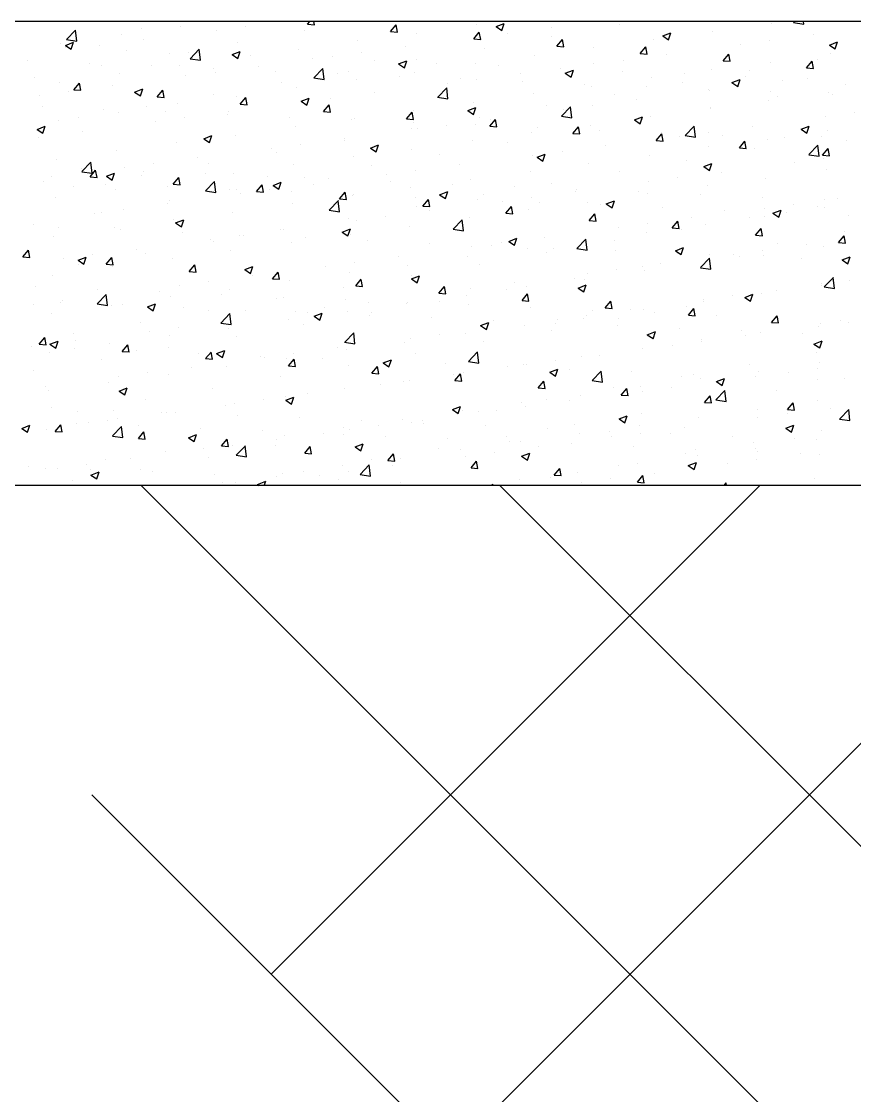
# Model space of a CAD drawing. Header units: millimetres. Extents: x 331487 to 517269, y 198509 to 399936.
# Drawn here: x 394263 to 394982, y 399010 to 399936 of the extents above; entities that cross this region are included whole.
import ezdxf

# ---------------------------------------------------------------- set-up
doc = ezdxf.new("R2010")
doc.units = ezdxf.units.MM
doc.header["$MEASUREMENT"] = 0
doc.linetypes.add('DASHED', pattern=[0.75, 0.5, -0.25])
doc.layers.add('9th_Sunk', color=251, linetype='DASHED', lineweight=5)
doc.layers.add('COLUMN', color=6, linetype='Continuous')

msp = doc.modelspace()

# ---------------------------------------------------------------- linework, layer by layer
at = {"layer": '9th_Sunk', "linetype": 'Continuous'}
for p, q in [((394014.87, 398341.59), (395209.76, 399536.48)), ((396335.06, 397568.19), (394366.77, 399536.48)), ((394478.91, 399114.98), (394900.4, 399536.48)), ((395871.02, 398341.59), (394676.13, 399536.48)), ((396799.1, 396794.79), (394324.23, 399269.66))]:
    msp.add_line(p, q, dxfattribs=at)
at = {"layer": 'COLUMN'}
for p, q in [((420345.71, 399936.48), (392220.13, 399936.48)), ((420350.13, 399536.48), (392620.13, 399536.48))]:
    msp.add_line(p, q, dxfattribs=at)
at = {"layer": 'COLUMN', "color": 2, "linetype": 'Continuous'}
for p, q in [((394367.08, 399930.42), (394367.08, 399930.42)), ((394400.84, 399932), (394400.84, 399932)), ((394456.69, 399932.34), (394456.69, 399932.34)), ((394510.08, 399934.04), (394512.12, 399936.48)), ((394510.08, 399934.04), (394516.06, 399933.52)), ((394516.06, 399933.51), (394515.51, 399936.48)), ((394581.81, 399927.77), (394586.63, 399933.51)), ((394587.78, 399927.24), (394586.63, 399933.51)), ((394655.87, 399933.55), (394655.87, 399933.55)), ((394672.78, 399932.14), (394679.79, 399934.82)), ((394672.79, 399932.14), (394677.76, 399928.78)), ((394677.76, 399928.78), (394679.78, 399934.82)), ((394720.38, 399931.08), (394720.38, 399931.08)), ((394779.14, 399933.53), (394779.14, 399933.53)), ((394910.3, 399934.64), (394910.3, 399934.64)), ((394929.33, 399935.56), (394938.22, 399934.18)), ((394929.36, 399935.59), (394930.21, 399936.48)), ((394938.22, 399934.18), (394937.95, 399936.48)), ((394302.24, 399920.91), (394311.13, 399919.53)), ((394302.27, 399920.94), (394310.06, 399929.06)), ((394311.13, 399919.53), (394310.03, 399929.03)), ((394349.5, 399924.95), (394349.5, 399924.95)), ((394368.5, 399920.73), (394368.5, 399920.73)), ((394431.66, 399929.05), (394431.66, 399929.05)), ((394507.68, 399928.49), (394507.68, 399928.49)), ((394581.81, 399927.77), (394587.78, 399927.24)), ((394603.93, 399926.05), (394603.93, 399926.05)), ((394653.53, 399921.49), (394658.35, 399927.24)), ((394653.53, 399921.49), (394659.51, 399920.97)), ((394657.48, 399922.8), (394657.48, 399922.8)), ((394659.51, 399920.96), (394658.35, 399927.23)), ((394682.51, 399926.09), (394682.51, 399926.09)), ((394720.82, 399923.52), (394720.82, 399923.52)), ((394725.26, 399915.22), (394730.08, 399920.96)), ((394731.23, 399914.69), (394730.08, 399920.96)), ((394808.44, 399921.2), (394808.44, 399921.2)), ((394816.5, 399924.13), (394823.5, 399926.82)), ((394816.5, 399924.13), (394821.47, 399920.77)), ((394821.47, 399920.77), (394823.5, 399926.81)), ((394859.79, 399928.24), (394859.79, 399928.24)), ((394946.2, 399924.83), (394946.2, 399924.83)), ((394297.56, 399917.46), (394297.56, 399917.46)), ((394301.11, 399913.94), (394301.11, 399913.94)), ((394301.34, 399915.9), (394308.34, 399918.59)), ((394301.34, 399915.9), (394306.31, 399912.55)), ((394305.6, 399912.45), (394305.6, 399912.45)), ((394306.31, 399912.54), (394308.34, 399918.59)), ((394308.76, 399920.41), (394308.76, 399920.41)), ((394330.63, 399915.75), (394330.63, 399915.75)), ((394354.49, 399911.69), (394354.49, 399911.69)), ((394408.99, 399904.39), (394416.78, 399912.5)), ((394417.86, 399902.98), (394416.75, 399912.47)), ((394449.36, 399918.48), (394449.36, 399918.48)), ((394502.07, 399912.61), (394502.07, 399912.61)), ((394553.42, 399919.65), (394553.42, 399919.65)), ((394594.32, 399914.48), (394594.32, 399914.48)), ((394662.5, 399913.51), (394662.5, 399913.51)), ((394725.26, 399915.22), (394731.24, 399914.69)), ((394756.51, 399913.7), (394756.51, 399913.7)), ((394796.99, 399908.94), (394801.81, 399914.69)), ((394802.96, 399908.41), (394801.8, 399914.68)), ((394883.29, 399916.55), (394883.29, 399916.55)), ((394908.33, 399919.85), (394908.33, 399919.85)), ((394960.21, 399916.12), (394967.21, 399918.81)), ((394960.21, 399916.12), (394965.19, 399912.76)), ((394965.18, 399912.76), (394967.21, 399918.81)), ((394268.81, 399902.77), (394268.81, 399902.77)), ((394391.04, 399908.47), (394391.04, 399908.47)), ((394407.88, 399909.43), (394407.88, 399909.43)), ((394408.96, 399904.35), (394417.86, 399902.98)), ((394445.05, 399907.89), (394452.05, 399910.58)), ((394445.05, 399907.89), (394450.02, 399904.54)), ((394450.02, 399904.54), (394452.05, 399910.58)), ((394450.14, 399905.11), (394450.14, 399905.11)), ((394461.26, 399907.18), (394461.26, 399907.18)), ((394514.64, 399904.92), (394514.64, 399904.92)), ((394531.41, 399906.2), (394531.41, 399906.2)), ((394556.45, 399909.5), (394556.45, 399909.5)), ((394568.02, 399902.66), (394568.02, 399902.66)), ((394588.76, 399899.88), (394595.76, 399902.57)), ((394593.73, 399896.53), (394595.76, 399902.57)), ((394604.19, 399903.5), (394604.19, 399903.5)), ((394705.99, 399907.3), (394705.99, 399907.3)), ((394782.27, 399903.25), (394782.27, 399903.25)), ((394796.99, 399908.94), (394802.96, 399908.42)), ((394820.14, 399908.24), (394820.14, 399908.24)), ((394868.71, 399902.67), (394873.53, 399908.41)), ((394868.71, 399902.67), (394874.69, 399902.14)), ((394874.69, 399902.14), (394873.53, 399908.41)), ((394940.44, 399896.39), (394945.26, 399902.14)), ((394946.41, 399895.86), (394945.26, 399902.13)), ((394949.97, 399903.9), (394949.97, 399903.9)), ((394961.02, 399908.85), (394961.02, 399908.85)), ((394322.2, 399900.51), (394322.2, 399900.51)), ((394332.72, 399898.46), (394332.72, 399898.46)), ((394375.58, 399898.25), (394375.58, 399898.25)), ((394399.62, 399898.71), (394399.62, 399898.71)), ((394428.96, 399896), (394428.96, 399896)), ((394430.39, 399892.9), (394430.39, 399892.9)), ((394468.26, 399897.89), (394468.26, 399897.89)), ((394482.34, 399893.74), (394482.34, 399893.74)), ((394515.72, 399887.83), (394523.51, 399895.95)), ((394524.58, 399886.42), (394523.48, 399895.92)), ((394545.87, 399893.49), (394545.87, 399893.49)), ((394588.76, 399899.88), (394593.74, 399896.53)), ((394602.71, 399892.76), (394602.71, 399892.76)), ((394621.4, 399900.41), (394621.4, 399900.41)), ((394654.65, 399900.26), (394654.65, 399900.26)), ((394674.79, 399898.15), (394674.79, 399898.15)), ((394728.17, 399895.9), (394728.17, 399895.9)), ((394732.48, 399891.87), (394739.48, 399894.56)), ((394737.45, 399888.52), (394739.47, 399894.56)), ((394757.23, 399899.95), (394757.23, 399899.95)), ((394781.55, 399893.64), (394781.55, 399893.64)), ((394858.57, 399894.95), (394858.57, 399894.95)), ((394891.65, 399893.89), (394891.65, 399893.89)), ((394909.08, 399901.35), (394909.08, 399901.35)), ((394940.44, 399896.39), (394946.41, 399895.87)), ((394274.4, 399888.45), (394274.4, 399888.45)), ((394296.34, 399884.17), (394296.34, 399884.17)), ((394348.28, 399891.67), (394348.28, 399891.67)), ((394405.35, 399889.61), (394405.35, 399889.61)), ((394487.55, 399883.48), (394487.55, 399883.48)), ((394515.69, 399887.8), (394524.58, 399886.42)), ((394535.72, 399891.49), (394535.72, 399891.49)), ((394552.2, 399886.36), (394552.2, 399886.36)), ((394589.11, 399889.23), (394589.11, 399889.23)), ((394642.49, 399886.98), (394642.49, 399886.98)), ((394656.2, 399886.65), (394656.2, 399886.65)), ((394694.08, 399891.64), (394694.08, 399891.64)), ((394695.87, 399884.72), (394695.87, 399884.72)), ((394732.48, 399891.87), (394737.45, 399888.52)), ((394807.23, 399887.91), (394807.23, 399887.91)), ((394833.33, 399883.88), (394833.33, 399883.88)), ((394834.93, 399891.39), (394834.93, 399891.39)), ((394876.19, 399883.87), (394883.19, 399886.55)), ((394876.19, 399883.87), (394881.16, 399880.51)), ((394881.16, 399880.51), (394883.19, 399886.55)), ((394888.32, 399889.13), (394888.32, 399889.13)), ((394919.89, 399885.39), (394919.89, 399885.39)), ((394941.7, 399886.88), (394941.7, 399886.88)), ((394304.32, 399876.31), (394304.32, 399876.31)), ((394308.78, 399877.65), (394313.6, 399883.39)), ((394308.78, 399877.65), (394314.76, 399877.13)), ((394314.75, 399877.12), (394313.6, 399883.39)), ((394342.2, 399881.29), (394342.2, 399881.29)), ((394361.03, 399875.64), (394368.03, 399878.33)), ((394361.03, 399875.64), (394366, 399872.28)), ((394366, 399872.28), (394368.03, 399878.33)), ((394380.5, 399871.37), (394385.33, 399877.12)), ((394386.48, 399870.84), (394385.32, 399877.11)), ((394500.86, 399879.32), (394500.86, 399879.32)), ((394568.02, 399875.04), (394568.02, 399875.04)), ((394622.44, 399871.28), (394630.23, 399879.4)), ((394631.3, 399869.87), (394630.2, 399879.37)), ((394631.17, 399883.36), (394631.17, 399883.36)), ((394749.25, 399882.47), (394749.25, 399882.47)), ((394755.29, 399880.41), (394755.29, 399880.41)), ((394802.64, 399880.21), (394802.64, 399880.21)), ((394856.02, 399877.95), (394856.02, 399877.95)), ((394856.99, 399877.11), (394856.99, 399877.11)), ((394882.02, 399880.41), (394882.02, 399880.41)), ((394909.4, 399875.7), (394909.4, 399875.7)), ((394959.81, 399875.56), (394959.81, 399875.56)), ((394973.93, 399881.94), (394973.93, 399881.94)), ((394279.29, 399873.01), (394279.29, 399873.01)), ((394380.5, 399871.37), (394386.48, 399870.85)), ((394398.41, 399865.42), (394398.41, 399865.42)), ((394429.23, 399873.47), (394429.23, 399873.47)), ((394448.92, 399871.82), (394448.92, 399871.82)), ((394452.23, 399865.1), (394457.05, 399870.84)), ((394452.23, 399865.1), (394458.21, 399864.57)), ((394458.21, 399864.57), (394457.05, 399870.84)), ((394504.74, 399867.63), (394511.74, 399870.32)), ((394504.74, 399867.63), (394509.71, 399864.28)), ((394505.11, 399866.76), (394505.11, 399866.76)), ((394509.71, 399864.27), (394511.74, 399870.32)), ((394530.14, 399870.06), (394530.14, 399870.06)), ((394622.41, 399871.25), (394631.31, 399869.87)), ((394653.44, 399866.97), (394653.44, 399866.97)), ((394704.78, 399874.01), (394704.78, 399874.01)), ((394775.01, 399873.87), (394775.01, 399873.87)), ((394793.83, 399868.8), (394793.83, 399868.8)), ((394907.87, 399868.06), (394907.87, 399868.06)), ((394915.61, 399871.93), (394915.61, 399871.93)), ((394962.78, 399873.44), (394962.78, 399873.44)), ((394281.22, 399863.11), (394281.22, 399863.11)), ((394334.6, 399860.86), (394334.6, 399860.86)), ((394347.07, 399858.38), (394347.07, 399858.38)), ((394370.91, 399863.46), (394370.91, 399863.46)), ((394387.98, 399858.6), (394387.98, 399858.6)), ((394441.36, 399856.34), (394441.36, 399856.34)), ((394441.95, 399858.45), (394441.95, 399858.45)), ((394523.96, 399858.82), (394528.78, 399864.57)), ((394523.96, 399858.82), (394529.93, 399858.3)), ((394529.93, 399858.29), (394528.78, 399864.56)), ((394595.68, 399852.55), (394600.5, 399858.29)), ((394601.66, 399852.02), (394600.5, 399858.29)), ((394601.5, 399859.47), (394601.5, 399859.47)), ((394648.45, 399859.62), (394655.46, 399862.31)), ((394648.45, 399859.62), (394653.43, 399856.27)), ((394653.42, 399856.27), (394655.45, 399862.31)), ((394716.69, 399863.86), (394716.69, 399863.86)), ((394729.17, 399854.73), (394736.95, 399862.85)), ((394730.93, 399860.51), (394730.93, 399860.51)), ((394738.03, 399853.32), (394736.92, 399862.82)), ((394755.96, 399863.81), (394755.96, 399863.81)), ((394857.29, 399861.92), (394857.29, 399861.92)), ((394857.36, 399861.66), (394857.36, 399861.66)), ((394981.78, 399857.56), (394981.78, 399857.56)), ((394295.13, 399850.88), (394295.13, 399850.88)), ((394312.59, 399853.45), (394312.59, 399853.45)), ((394379.05, 399850.17), (394379.05, 399850.17)), ((394404.08, 399853.46), (394404.08, 399853.46)), ((394494.74, 399854.09), (394494.74, 399854.09)), ((394548.13, 399851.83), (394548.13, 399851.83)), ((394550.99, 399853.07), (394550.99, 399853.07)), ((394595.68, 399852.55), (394601.66, 399852.02)), ((394601.51, 399849.58), (394601.51, 399849.58)), ((394629.9, 399847.21), (394629.9, 399847.21)), ((394654.89, 399847.32), (394654.89, 399847.32)), ((394658.38, 399853.85), (394658.38, 399853.85)), ((394667.41, 399846.27), (394672.23, 399852.02)), ((394667.77, 399852.2), (394667.77, 399852.2)), ((394673.38, 399845.74), (394672.23, 399852.01)), ((394729.14, 399854.7), (394738.03, 399853.32)), ((394754.07, 399847.12), (394754.07, 399847.12)), ((394792.17, 399851.61), (394799.17, 399854.3)), ((394792.17, 399851.61), (394797.14, 399848.26)), ((394797.14, 399848.26), (394799.16, 399854.3)), ((394798.97, 399851.91), (394798.97, 399851.91)), ((394806.01, 399854.62), (394806.01, 399854.62)), ((394956.74, 399854.26), (394956.74, 399854.26)), ((394277.01, 399843.39), (394284.01, 399846.07)), ((394277.01, 399843.39), (394281.98, 399840.03)), ((394281.98, 399840.03), (394284, 399846.07)), ((394315.89, 399841.85), (394315.89, 399841.85)), ((394420.72, 399835.38), (394427.72, 399838.07)), ((394425.69, 399832.02), (394427.72, 399838.06)), ((394447.7, 399838.53), (394447.7, 399838.53)), ((394499.64, 399846.03), (394499.64, 399846.03)), ((394600.06, 399843.84), (394600.06, 399843.84)), ((394604.86, 399843.92), (394604.86, 399843.92)), ((394667.41, 399846.27), (394673.39, 399845.75)), ((394703.56, 399840.72), (394703.56, 399840.72)), ((394708.27, 399845.07), (394708.27, 399845.07)), ((394739.13, 399840), (394743.96, 399845.74)), ((394739.13, 399840), (394745.11, 399839.47)), ((394740.66, 399841.9), (394740.66, 399841.9)), ((394745.11, 399839.47), (394743.95, 399845.74)), ((394761.66, 399842.81), (394761.66, 399842.81)), ((394810.86, 399833.72), (394815.68, 399839.47)), ((394815.04, 399840.56), (394815.04, 399840.56)), ((394816.84, 399833.19), (394815.68, 399839.46)), ((394830.68, 399837.67), (394830.68, 399837.67)), ((394835.86, 399838.15), (394844.75, 399836.77)), ((394835.89, 399838.18), (394843.68, 399846.3)), ((394844.75, 399836.77), (394843.65, 399846.27)), ((394855.71, 399840.96), (394855.71, 399840.96)), ((394868.42, 399838.3), (394868.42, 399838.3)), ((394893.59, 399845.95), (394893.59, 399845.95)), ((394935.88, 399843.6), (394942.88, 399846.29)), ((394935.88, 399843.6), (394940.85, 399840.25)), ((394940.85, 399840.25), (394942.88, 399846.29)), ((394958.59, 399842.27), (394958.59, 399842.27)), ((394278.02, 399836.86), (394278.02, 399836.86)), ((394397.19, 399832.13), (394397.19, 399832.13)), ((394420.72, 399835.38), (394425.69, 399832.02)), ((394503.84, 399830.62), (394503.84, 399830.62)), ((394541.71, 399835.6), (394541.71, 399835.6)), ((394541.74, 399833.83), (394541.74, 399833.83)), ((394564.43, 399827.37), (394571.43, 399830.06)), ((394569.4, 399824.01), (394571.43, 399830.06)), ((394652.22, 399833.68), (394652.22, 399833.68)), ((394682.34, 399831.89), (394682.34, 399831.89)), ((394767.53, 399829.35), (394767.53, 399829.35)), ((394810.86, 399833.72), (394816.84, 399833.2)), ((394856.14, 399828.37), (394856.14, 399828.37)), ((394882.59, 399827.45), (394887.41, 399833.19)), ((394888.56, 399826.92), (394887.41, 399833.19)), ((394906.65, 399834.77), (394906.65, 399834.77)), ((394921.8, 399836.05), (394921.8, 399836.05)), ((394942.61, 399821.63), (394950.4, 399829.74)), ((394951.48, 399820.22), (394950.37, 399829.71)), ((394953.8, 399836.94), (394953.8, 399836.94)), ((394975.19, 399833.79), (394975.19, 399833.79)), ((394345.85, 399825.09), (394345.85, 399825.09)), ((394415.65, 399819.01), (394415.65, 399819.01)), ((394478.8, 399827.32), (394478.8, 399827.32)), ((394483.42, 399823.82), (394483.42, 399823.82)), ((394549.77, 399819.78), (394549.77, 399819.78)), ((394564.43, 399827.37), (394569.41, 399824.01)), ((394600.28, 399826.18), (394600.28, 399826.18)), ((394624.02, 399821.88), (394624.02, 399821.88)), ((394704.62, 399821.07), (394704.62, 399821.07)), ((394708.14, 399819.36), (394715.15, 399822.05)), ((394708.14, 399819.36), (394713.12, 399816)), ((394713.12, 399816), (394715.14, 399822.05)), ((394729.65, 399824.37), (394729.65, 399824.37)), ((394804.8, 399821.33), (394804.8, 399821.33)), ((394882.59, 399827.45), (394888.56, 399826.92)), ((394895.48, 399826.93), (394895.48, 399826.93)), ((394942.58, 399821.59), (394951.48, 399820.22)), ((394954.31, 399821.17), (394959.13, 399826.92)), ((394954.31, 399821.17), (394960.29, 399820.65)), ((394960.29, 399820.64), (394959.13, 399826.91)), ((394293.91, 399817.59), (394293.91, 399817.59)), ((394315.12, 399809.76), (394315.12, 399809.76)), ((394315.53, 399806.97), (394323.32, 399815.09)), ((394324.39, 399805.56), (394323.29, 399815.06)), ((394352.74, 399810.72), (394352.74, 399810.72)), ((394377.77, 399814.02), (394377.77, 399814.02)), ((394425.1, 399813.81), (394425.1, 399813.81)), ((394498.43, 399812.74), (394498.43, 399812.74)), ((394565.7, 399811.87), (394565.7, 399811.87)), ((394641.46, 399812.76), (394641.46, 399812.76)), ((394752.86, 399813.83), (394752.86, 399813.83)), ((394837.17, 399816.92), (394837.17, 399816.92)), ((394851.86, 399811.35), (394858.86, 399814.04)), ((394851.86, 399811.35), (394856.83, 399808)), ((394856.83, 399807.99), (394858.86, 399814.04)), ((394930.44, 399814.82), (394930.44, 399814.82)), ((394955.47, 399818.12), (394955.47, 399818.12)), ((394289.58, 399802.41), (394289.58, 399802.41)), ((394315.5, 399806.94), (394324.39, 399805.56)), ((394322.65, 399802.43), (394327.47, 399808.17)), ((394322.65, 399802.43), (394328.63, 399801.91)), ((394328.63, 399801.9), (394327.47, 399808.17)), ((394336.7, 399803.12), (394343.7, 399805.81)), ((394336.7, 399803.12), (394341.67, 399799.77)), ((394341.67, 399799.77), (394343.69, 399805.81)), ((394366.78, 399803.79), (394366.78, 399803.79)), ((394368.51, 399807.5), (394368.51, 399807.5)), ((394394.38, 399796.15), (394399.2, 399801.9)), ((394400.35, 399795.62), (394399.2, 399801.89)), ((394421.89, 399805.25), (394421.89, 399805.25)), ((394446.49, 399805.24), (394446.49, 399805.24)), ((394475.27, 399802.99), (394475.27, 399802.99)), ((394507.38, 399801.86), (394507.38, 399801.86)), ((394528.65, 399800.73), (394528.65, 399800.73)), ((394578.56, 399804.48), (394578.56, 399804.48)), ((394603.59, 399807.77), (394603.59, 399807.77)), ((394651, 399800.39), (394651, 399800.39)), ((394702.35, 399807.43), (394702.35, 399807.43)), ((394778.85, 399806.91), (394778.85, 399806.91)), ((394829.41, 399801.52), (394829.41, 399801.52)), ((394867.28, 399806.51), (394867.28, 399806.51)), ((394905.43, 399801.48), (394905.43, 399801.48)), ((394957.37, 399808.98), (394957.37, 399808.98)), ((394282.83, 399798.58), (394282.83, 399798.58)), ((394308.46, 399793.78), (394308.46, 399793.78)), ((394336.21, 399796.32), (394336.21, 399796.32)), ((394344.63, 399791.8), (394344.63, 399791.8)), ((394389.59, 399794.07), (394389.59, 399794.07)), ((394394.38, 399796.15), (394400.36, 399795.63)), ((394395.98, 399798.84), (394395.98, 399798.84)), ((394422.25, 399790.42), (394430.04, 399798.54)), ((394431.11, 399789.01), (394430.01, 399798.51)), ((394442.97, 399791.81), (394442.97, 399791.81)), ((394449.06, 399791.85), (394449.06, 399791.85)), ((394466.11, 399789.88), (394470.93, 399795.62)), ((394472.08, 399789.35), (394470.92, 399795.62)), ((394477.53, 399791.18), (394477.53, 399791.18)), ((394480.41, 399795.12), (394487.41, 399797.8)), ((394480.41, 399795.12), (394485.38, 399791.76)), ((394485.38, 399791.76), (394487.41, 399797.8)), ((394515.4, 399796.16), (394515.4, 399796.16)), ((394582.04, 399798.48), (394582.04, 399798.48)), ((394599.06, 399792.89), (394599.06, 399792.89)), ((394635.42, 399796.22), (394635.42, 399796.22)), ((394688.8, 399793.97), (394688.8, 399793.97)), ((394720.53, 399796.9), (394720.53, 399796.9)), ((394742.18, 399791.71), (394742.18, 399791.71)), ((394804.37, 399798.23), (394804.37, 399798.23)), ((394854.92, 399795.08), (394854.92, 399795.08)), ((394292.69, 399784.3), (394292.69, 399784.3)), ((394390.74, 399781.84), (394390.74, 399781.84)), ((394422.22, 399790.39), (394431.11, 399789.01)), ((394452.49, 399787.88), (394452.49, 399787.88)), ((394466.11, 399789.88), (394472.08, 399789.36)), ((394496.36, 399789.56), (394496.36, 399789.56)), ((394528.98, 399773.87), (394536.76, 399781.99)), ((394537.84, 399772.46), (394536.73, 399781.96)), ((394537.83, 399783.6), (394542.65, 399789.35)), ((394537.83, 399783.6), (394543.81, 399783.08)), ((394543.81, 399783.07), (394542.65, 399789.34)), ((394548.55, 399786.49), (394548.55, 399786.49)), ((394549.74, 399787.3), (394549.74, 399787.3)), ((394603.12, 399785.05), (394603.12, 399785.05)), ((394609.56, 399777.33), (394614.38, 399783.07)), ((394615.53, 399776.8), (394614.38, 399783.07)), ((394624.12, 399787.11), (394631.12, 399789.79)), ((394624.12, 399787.11), (394629.1, 399783.75)), ((394629.09, 399783.75), (394631.12, 399789.79)), ((394656.5, 399782.79), (394656.5, 399782.79)), ((394662.21, 399786.88), (394662.21, 399786.88)), ((394678.31, 399781.63), (394678.31, 399781.63)), ((394703.35, 399784.93), (394703.35, 399784.93)), ((394741.22, 399789.91), (394741.22, 399789.91)), ((394767.83, 399779.1), (394774.84, 399781.79)), ((394772.81, 399775.74), (394774.83, 399781.78)), ((394795.56, 399789.46), (394795.56, 399789.46)), ((394803.58, 399788.04), (394803.58, 399788.04)), ((394848.95, 399787.2), (394848.95, 399787.2)), ((394902.33, 399784.95), (394902.33, 399784.95)), ((394955.71, 399782.69), (394955.71, 399782.69)), ((394967.04, 399783.66), (394967.04, 399783.66)), ((394351.47, 399774.58), (394351.47, 399774.58)), ((394389.34, 399779.56), (394389.34, 399779.56)), ((394497.21, 399779.45), (394497.21, 399779.45)), ((394528.95, 399773.84), (394537.84, 399772.46)), ((394603.89, 399776.87), (394603.89, 399776.87)), ((394609.56, 399777.33), (394615.53, 399776.8)), ((394615.16, 399773.32), (394615.16, 399773.32)), ((394681.28, 399771.05), (394686.1, 399776.8)), ((394687.26, 399770.52), (394686.1, 399776.79)), ((394701.13, 399774.14), (394701.13, 399774.14)), ((394709.89, 399780.54), (394709.89, 399780.54)), ((394751.64, 399780.54), (394751.64, 399780.54)), ((394763.27, 399778.28), (394763.27, 399778.28)), ((394767.83, 399779.1), (394772.81, 399775.74)), ((394816.65, 399776.02), (394816.65, 399776.02)), ((394870.03, 399773.77), (394870.03, 399773.77)), ((394904.13, 399775.38), (394904.13, 399775.38)), ((394911.55, 399771.09), (394918.55, 399773.78)), ((394916.52, 399767.73), (394918.55, 399773.78)), ((394929.16, 399778.68), (394929.16, 399778.68)), ((394949.67, 399777.27), (394949.67, 399777.27)), ((394956.16, 399775.69), (394956.16, 399775.69)), ((394326.43, 399771.28), (394326.43, 399771.28)), ((394332.43, 399771.83), (394332.43, 399771.83)), ((394394.76, 399765.55), (394394.76, 399765.55)), ((394396.39, 399762.86), (394403.39, 399765.55)), ((394401.36, 399759.51), (394403.39, 399765.55)), ((394445.27, 399771.95), (394445.27, 399771.95)), ((394545.57, 399766.86), (394545.57, 399766.86)), ((394552.25, 399765.03), (394552.25, 399765.03)), ((394577.28, 399768.33), (394577.28, 399768.33)), ((394635.7, 399757.32), (394643.49, 399765.44)), ((394644.56, 399755.91), (394643.46, 399765.41)), ((394649.79, 399767.1), (394649.79, 399767.1)), ((394681.28, 399771.05), (394687.26, 399770.53)), ((394753.01, 399764.78), (394757.83, 399770.52)), ((394753.01, 399764.78), (394758.99, 399764.25)), ((394758.98, 399764.25), (394757.83, 399770.52)), ((394824.74, 399758.5), (394829.56, 399764.25)), ((394830.71, 399757.97), (394829.55, 399764.24)), ((394840.97, 399767.07), (394840.97, 399767.07)), ((394891.36, 399767.26), (394891.36, 399767.26)), ((394904.22, 399768.19), (394904.22, 399768.19)), ((394911.55, 399771.09), (394916.52, 399767.73)), ((394923.41, 399771.51), (394923.41, 399771.51)), ((394976.8, 399769.26), (394976.8, 399769.26)), ((394274.11, 399761.82), (394274.11, 399761.82)), ((394295.23, 399758.93), (394295.23, 399758.93)), ((394343.42, 399758.51), (394343.42, 399758.51)), ((394348.61, 399756.67), (394348.61, 399756.67)), ((394396.39, 399762.86), (394401.36, 399759.51)), ((394401.99, 399754.41), (394401.99, 399754.41)), ((394487.25, 399756.85), (394487.25, 399756.85)), ((394489.09, 399756.72), (394489.09, 399756.72)), ((394540.1, 399754.85), (394547.1, 399757.54)), ((394540.1, 399754.85), (394545.07, 399751.5)), ((394545.07, 399751.5), (394547.1, 399757.54)), ((394597.85, 399759.6), (394597.85, 399759.6)), ((394635.67, 399757.29), (394644.56, 399755.91)), ((394778.07, 399758.79), (394778.07, 399758.79)), ((394802.36, 399754.75), (394802.36, 399754.75)), ((394803.1, 399762.08), (394803.1, 399762.08)), ((394824.74, 399758.5), (394830.71, 399757.98)), ((394833.04, 399757.25), (394833.04, 399757.25)), ((394853.71, 399761.79), (394853.71, 399761.79)), ((394896.46, 399752.23), (394901.28, 399757.97)), ((394902.44, 399751.7), (394901.28, 399757.97)), ((394973.64, 399755.31), (394973.64, 399755.31)), ((394291.48, 399751.01), (394291.48, 399751.01)), ((394426.19, 399748.44), (394426.19, 399748.44)), ((394428.93, 399746.84), (394428.93, 399746.84)), ((394451.22, 399751.73), (394451.22, 399751.73)), ((394455.38, 399752.16), (394455.38, 399752.16)), ((394495.99, 399746.16), (394495.99, 399746.16)), ((394508.76, 399749.9), (394508.76, 399749.9)), ((394547.34, 399753.2), (394547.34, 399753.2)), ((394562.14, 399747.65), (394562.14, 399747.65)), ((394615.52, 399745.39), (394615.52, 399745.39)), ((394677.04, 399745.49), (394677.04, 399745.49)), ((394683.81, 399746.84), (394690.81, 399749.53)), ((394683.81, 399746.84), (394688.79, 399743.49)), ((394688.78, 399743.49), (394690.81, 399749.53)), ((394714.91, 399750.47), (394714.91, 399750.47)), ((394742.42, 399740.77), (394750.21, 399748.88)), ((394751.29, 399739.36), (394750.18, 399748.85)), ((394750.43, 399747.25), (394750.43, 399747.25)), ((394774.72, 399747.24), (394774.72, 399747.24)), ((394896.46, 399752.23), (394902.44, 399751.7)), ((394915.32, 399745.3), (394915.32, 399745.3)), ((394968.19, 399745.95), (394973.01, 399751.7)), ((394968.19, 399745.95), (394974.16, 399745.43)), ((394974.16, 399745.42), (394973.01, 399751.69)), ((394264.8, 399733.48), (394269.62, 399739.23)), ((394270.78, 399732.96), (394269.62, 399739.22)), ((394363.03, 399740.12), (394363.03, 399740.12)), ((394370.62, 399736.83), (394370.62, 399736.83)), ((394444.06, 399738.66), (394444.06, 399738.66)), ((394652, 399742.19), (394652, 399742.19)), ((394668.91, 399743.14), (394668.91, 399743.14)), ((394699.91, 399740.85), (394699.91, 399740.85)), ((394716.4, 399737.23), (394716.4, 399737.23)), ((394722.29, 399740.88), (394722.29, 399740.88)), ((394742.39, 399740.73), (394751.29, 399739.36)), ((394775.67, 399738.63), (394775.67, 399738.63)), ((394827.53, 399738.84), (394834.53, 399741.52)), ((394827.53, 399738.84), (394832.5, 399735.48)), ((394829.05, 399736.37), (394829.05, 399736.37)), ((394832.5, 399735.48), (394834.52, 399741.52)), ((394857, 399735.29), (394857, 399735.29)), ((394877.82, 399735.94), (394877.82, 399735.94)), ((394902.86, 399739.24), (394902.86, 399739.24)), ((394940.73, 399744.22), (394940.73, 399744.22)), ((394954.94, 399742.4), (394954.94, 399742.4)), ((394264.8, 399733.48), (394270.78, 399732.96)), ((394300.12, 399731.84), (394300.12, 399731.84)), ((394312.3, 399726.82), (394312.3, 399726.82)), ((394312.36, 399730.61), (394319.37, 399733.3)), ((394312.36, 399730.61), (394317.34, 399727.25)), ((394317.34, 399727.25), (394319.36, 399733.3)), ((394325.16, 399735.14), (394325.16, 399735.14)), ((394336.53, 399727.21), (394341.35, 399732.95)), ((394336.53, 399727.21), (394342.51, 399726.69)), ((394342.5, 399726.68), (394341.35, 399732.95)), ((394393.54, 399732.26), (394393.54, 399732.26)), ((394408.25, 399720.93), (394413.08, 399726.68)), ((394414.23, 399720.41), (394413.07, 399726.67)), ((394550.98, 399728.89), (394550.98, 399728.89)), ((394588.85, 399733.88), (394588.85, 399733.88)), ((394596.63, 399726.31), (394596.63, 399726.31)), ((394648.57, 399733.81), (394648.57, 399733.81)), ((394658.08, 399727.22), (394658.08, 399727.22)), ((394814.67, 399727.63), (394814.67, 399727.63)), ((394849.15, 399724.22), (394856.94, 399732.33)), ((394852.49, 399728.5), (394852.49, 399728.5)), ((394858.01, 399722.8), (394856.91, 399732.3)), ((394882.43, 399734.11), (394882.43, 399734.11)), ((394903, 399734.9), (394903, 399734.9)), ((394935.82, 399731.86), (394935.82, 399731.86)), ((394971.24, 399730.83), (394978.24, 399733.51)), ((394971.24, 399730.83), (394976.21, 399727.47)), ((394976.21, 399727.47), (394978.24, 399733.51)), ((394290.26, 399717.72), (394290.26, 399717.72)), ((394342.2, 399725.22), (394342.2, 399725.22)), ((394408.25, 399720.93), (394414.23, 399720.41)), ((394456.08, 399722.6), (394463.08, 399725.29)), ((394456.08, 399722.6), (394461.05, 399719.25)), ((394461.05, 399719.24), (394463.08, 399725.29)), ((394462.79, 399717.28), (394462.79, 399717.28)), ((394479.98, 399714.66), (394484.8, 399720.4)), ((394485.96, 399714.13), (394484.8, 399720.4)), ((394525.94, 399725.59), (394525.94, 399725.59)), ((394546.12, 399719.91), (394546.12, 399719.91)), ((394599.76, 399717.21), (394599.76, 399717.21)), ((394599.79, 399714.59), (394606.79, 399717.28)), ((394604.76, 399711.24), (394606.79, 399717.28)), ((394751.76, 399719.34), (394751.76, 399719.34)), ((394776.79, 399722.64), (394776.79, 399722.64)), ((394798.68, 399725.28), (394798.68, 399725.28)), ((394801.15, 399721.46), (394801.15, 399721.46)), ((394849.12, 399724.18), (394858.01, 399722.8)), ((394275.76, 399707.83), (394275.76, 399707.83)), ((394399.88, 399709), (394399.88, 399709)), ((394424.91, 399712.29), (394424.91, 399712.29)), ((394479.98, 399714.66), (394485.96, 399714.14)), ((394494.78, 399712.87), (394494.78, 399712.87)), ((394551.71, 399708.38), (394556.53, 399714.13)), ((394551.71, 399708.38), (394557.68, 399707.86)), ((394557.68, 399707.86), (394556.53, 399714.12)), ((394599.79, 399714.59), (394604.76, 399711.24)), ((394623.43, 399702.11), (394628.25, 399707.85)), ((394629.41, 399701.58), (394628.25, 399707.85)), ((394688.6, 399711.03), (394688.6, 399711.03)), ((394698.7, 399707.56), (394698.7, 399707.56)), ((394740.36, 399715.27), (394740.36, 399715.27)), ((394743.5, 399706.58), (394750.51, 399709.27)), ((394748.47, 399703.23), (394750.5, 399709.27)), ((394749.21, 399713.96), (394749.21, 399713.96)), ((394953.51, 399710.31), (394953.51, 399710.31)), ((394953.73, 399709.11), (394953.73, 399709.11)), ((394955.84, 399707.63), (394964.74, 399706.25)), ((394955.87, 399707.66), (394963.66, 399715.78)), ((394964.74, 399706.25), (394963.63, 399715.75)), ((394977.58, 399713.1), (394977.58, 399713.1)), ((394328.79, 399693.01), (394336.57, 399701.13)), ((394329.14, 399705.57), (394329.14, 399705.57)), ((394337.65, 399691.6), (394336.54, 399701.1)), ((394336.73, 399700.68), (394336.73, 399700.68)), ((394382.52, 399703.31), (394382.52, 399703.31)), ((394392.33, 399698.97), (394392.33, 399698.97)), ((394435.9, 399701.06), (394435.9, 399701.06)), ((394442.84, 399705.37), (394442.84, 399705.37)), ((394489.28, 399698.8), (394489.28, 399698.8)), ((394541.44, 399707.2), (394541.44, 399707.2)), ((394623.43, 399702.11), (394629.41, 399701.59)), ((394625.7, 399702.75), (394625.7, 399702.75)), ((394647.36, 399700.52), (394647.36, 399700.52)), ((394650.73, 399706.04), (394650.73, 399706.04)), ((394682.04, 399705.26), (394682.04, 399705.26)), ((394695.16, 399695.83), (394699.98, 399701.58)), ((394701.13, 399695.3), (394699.98, 399701.57)), ((394743.5, 399706.58), (394748.48, 399703.23)), ((394876.55, 399699.8), (394876.55, 399699.8)), ((394887.22, 399698.57), (394894.22, 399701.26)), ((394887.22, 399698.57), (394892.19, 399695.22)), ((394892.19, 399695.22), (394894.21, 399701.26)), ((394895.19, 399700.3), (394895.19, 399700.3)), ((394901.79, 399701.61), (394901.79, 399701.61)), ((394914.42, 399704.78), (394914.42, 399704.78)), ((394273.82, 399692.4), (394273.82, 399692.4)), ((394296.84, 399694.39), (394296.84, 399694.39)), ((394298.85, 399695.7), (394298.85, 399695.7)), ((394328.75, 399692.98), (394337.65, 399691.6)), ((394340.99, 399691.93), (394340.99, 399691.93)), ((394350.22, 399692.14), (394350.22, 399692.14)), ((394372.06, 399690.35), (394379.06, 399693.04)), ((394372.06, 399690.35), (394377.03, 399686.99)), ((394377.03, 399686.99), (394379.05, 399693.03)), ((394403.61, 399689.88), (394403.61, 399689.88)), ((394483.12, 399697.19), (394483.12, 399697.19)), ((394524.67, 399689.45), (394524.67, 399689.45)), ((394542.67, 399696.55), (394542.67, 399696.55)), ((394562.54, 399694.43), (394562.54, 399694.43)), ((394595.42, 399693.02), (394595.42, 399693.02)), ((394596.05, 399694.29), (394596.05, 399694.29)), ((394623.72, 399695.25), (394623.72, 399695.25)), ((394649.43, 399692.04), (394649.43, 399692.04)), ((394695.16, 399695.83), (394701.14, 399695.31)), ((394702.81, 399689.78), (394702.81, 399689.78)), ((394766.88, 399689.56), (394771.71, 399695.3)), ((394766.88, 399689.56), (394772.86, 399689.04)), ((394772.86, 399689.03), (394771.7, 399695.3)), ((394836.87, 399690.29), (394836.87, 399690.29)), ((394838.61, 399683.28), (394843.43, 399689.03)), ((394844.59, 399682.75), (394843.43, 399689.02)), ((394851.28, 399695.21), (394851.28, 399695.21)), ((394851.52, 399696.5), (394851.52, 399696.5)), ((394289.05, 399684.43), (394289.05, 399684.43)), ((394424.81, 399687.18), (394424.81, 399687.18)), ((394435.51, 399676.46), (394443.3, 399684.58)), ((394444.37, 399675.05), (394443.27, 399684.55)), ((394456.99, 399687.63), (394456.99, 399687.63)), ((394499.64, 399686.15), (394499.64, 399686.15)), ((394510.37, 399685.37), (394510.37, 399685.37)), ((394515.77, 399682.34), (394522.77, 399685.03)), ((394515.77, 399682.34), (394520.74, 399678.98)), ((394520.74, 399678.98), (394522.77, 399685.03)), ((394544.91, 399686.62), (394544.91, 399686.62)), ((394563.75, 399683.12), (394563.75, 399683.12)), ((394565.4, 399685.24), (394565.4, 399685.24)), ((394617.13, 399680.86), (394617.13, 399680.86)), ((394725.45, 399679.9), (394725.45, 399679.9)), ((394747.99, 399680.67), (394747.99, 399680.67)), ((394750.49, 399683.2), (394750.49, 399683.2)), ((394756.2, 399687.53), (394756.2, 399687.53)), ((394778.55, 399680.28), (394778.55, 399680.28)), ((394788.36, 399688.19), (394788.36, 399688.19)), ((394799.93, 399688.17), (394799.93, 399688.17)), ((394809.58, 399685.27), (394809.58, 399685.27)), ((394838.61, 399683.28), (394844.59, 399682.76)), ((394862.96, 399683.02), (394862.96, 399683.02)), ((394910.34, 399677.01), (394915.16, 399682.75)), ((394916.31, 399676.48), (394915.16, 399682.75)), ((394916.34, 399680.76), (394916.34, 399680.76)), ((394366.49, 399677.17), (394366.49, 399677.17)), ((394398.61, 399672.85), (394398.61, 399672.85)), ((394435.48, 399676.43), (394444.37, 399675.05)), ((394436.48, 399677.84), (394436.48, 399677.84)), ((394441.62, 399672.08), (394441.62, 399672.08)), ((394493.56, 399679.58), (394493.56, 399679.58)), ((394507.09, 399675.23), (394507.09, 399675.23)), ((394659.48, 399674.33), (394666.48, 399677.02)), ((394659.48, 399674.33), (394664.46, 399670.97)), ((394662.3, 399671.59), (394662.3, 399671.59)), ((394664.45, 399670.97), (394666.48, 399677.02)), ((394670.52, 399678.6), (394670.52, 399678.6)), ((394697.48, 399674.27), (394697.48, 399674.27)), ((394723.9, 399676.35), (394723.9, 399676.35)), ((394777.28, 399674.09), (394777.28, 399674.09)), ((394830.66, 399671.84), (394830.66, 399671.84)), ((394910.34, 399677.01), (394916.31, 399676.48)), ((394951.27, 399673.66), (394951.27, 399673.66)), ((394952.51, 399675.82), (394952.51, 399675.82)), ((394969.73, 399678.5), (394969.73, 399678.5)), ((394976.3, 399676.95), (394976.3, 399676.95)), ((394278.68, 399658.27), (394283.5, 399664.01)), ((394284.65, 399657.74), (394283.5, 399664.01)), ((394308.17, 399667.16), (394308.17, 399667.16)), ((394310.42, 399661.24), (394310.42, 399661.24)), ((394373.57, 399669.56), (394373.57, 399669.56)), ((394391.11, 399665.68), (394391.11, 399665.68)), ((394448.77, 399665.22), (394448.77, 399665.22)), ((394542.23, 399659.91), (394550.02, 399668.02)), ((394551.1, 399658.5), (394549.99, 399667.99)), ((394599.39, 399663.31), (394599.39, 399663.31)), ((394624.42, 399666.6), (394624.42, 399666.6)), ((394646.14, 399667.23), (394646.14, 399667.23)), ((394720.23, 399670.27), (394720.23, 399670.27)), ((394803.19, 399666.32), (394810.2, 399669.01)), ((394803.19, 399666.32), (394808.17, 399662.97)), ((394808.16, 399662.96), (394810.19, 399669.01)), ((394850.06, 399661.92), (394850.06, 399661.92)), ((394884.05, 399669.58), (394884.05, 399669.58)), ((394888.12, 399665.34), (394888.12, 399665.34)), ((394900.57, 399668.33), (394900.57, 399668.33)), ((394937.43, 399667.33), (394937.43, 399667.33)), ((394272.54, 399656.26), (394272.54, 399656.26)), ((394278.68, 399658.27), (394284.65, 399657.74)), ((394288.03, 399658.09), (394295.03, 399660.78)), ((394288.03, 399658.09), (394293.01, 399654.74)), ((394293, 399654.74), (394295.03, 399660.78)), ((394309.24, 399654.74), (394309.24, 399654.74)), ((394339.77, 399658.64), (394339.77, 399658.64)), ((394350.4, 399651.99), (394355.22, 399657.74)), ((394350.4, 399651.99), (394356.38, 399651.47)), ((394356.38, 399651.46), (394355.22, 399657.73)), ((394362.63, 399652.48), (394362.63, 399652.48)), ((394390.45, 399655.21), (394390.45, 399655.21)), ((394431.75, 399650.09), (394438.75, 399652.77)), ((394436.72, 399646.73), (394438.74, 399652.77)), ((394536.24, 399654.99), (394536.24, 399654.99)), ((394542.2, 399659.88), (394551.1, 399658.5)), ((394543.69, 399653.33), (394543.69, 399653.33)), ((394594.2, 399659.73), (394594.2, 399659.73)), ((394661.91, 399660.26), (394661.91, 399660.26)), ((394798.72, 399654.88), (394798.72, 399654.88)), ((394825.21, 399657.06), (394825.21, 399657.06)), ((394850.24, 399660.35), (394850.24, 399660.35)), ((394946.91, 399658.31), (394953.91, 399661)), ((394946.91, 399658.31), (394951.88, 399654.96)), ((394951.88, 399654.96), (394953.91, 399661)), ((394287.83, 399651.14), (394287.83, 399651.14)), ((394332.13, 399645.2), (394332.13, 399645.2)), ((394416.01, 399650.23), (394416.01, 399650.23)), ((394422.13, 399645.72), (394426.95, 399651.46)), ((394422.13, 399645.72), (394428.11, 399645.19)), ((394428.1, 399645.19), (394426.95, 399651.45)), ((394431.75, 399650.09), (394436.72, 399646.73)), ((394469.39, 399647.97), (394469.39, 399647.97)), ((394473.33, 399646.71), (394473.33, 399646.71)), ((394492.35, 399646.29), (394492.35, 399646.29)), ((394493.86, 399639.44), (394498.68, 399645.19)), ((394498.36, 399650.01), (394498.36, 399650.01)), ((394499.83, 399638.91), (394498.67, 399645.18)), ((394522.77, 399645.72), (394522.77, 399645.72)), ((394575.46, 399642.08), (394582.46, 399644.76)), ((394576.15, 399643.46), (394576.15, 399643.46)), ((394580.43, 399638.72), (394582.46, 399644.76)), ((394603.6, 399650.24), (394603.6, 399650.24)), ((394648.93, 399643.32), (394657.82, 399641.94)), ((394648.96, 399643.36), (394656.75, 399651.47)), ((394657.82, 399641.94), (394656.72, 399651.44)), ((394724.18, 399643.76), (394724.18, 399643.76)), ((394746.78, 399647.39), (394746.78, 399647.39)), ((394762.05, 399648.74), (394762.05, 399648.74)), ((394949.38, 399650.64), (394949.38, 399650.64)), ((394273.81, 399635.19), (394273.81, 399635.19)), ((394372.3, 399633.41), (394372.3, 399633.41)), ((394410.17, 399638.4), (394410.17, 399638.4)), ((394440.41, 399638.79), (394440.41, 399638.79)), ((394493.86, 399639.44), (394499.83, 399638.92)), ((394545.28, 399640.23), (394545.28, 399640.23)), ((394565.58, 399633.16), (394570.4, 399638.91)), ((394571.56, 399632.64), (394570.4, 399638.9)), ((394575.46, 399642.08), (394580.43, 399638.72)), ((394629.54, 399641.21), (394629.54, 399641.21)), ((394644.92, 399633.94), (394644.92, 399633.94)), ((394682.92, 399638.95), (394682.92, 399638.95)), ((394696.27, 399640.98), (394696.27, 399640.98)), ((394699.15, 399640.46), (394699.15, 399640.46)), ((394719.17, 399634.07), (394726.17, 399636.76)), ((394719.17, 399634.07), (394724.15, 399630.71)), ((394724.14, 399630.71), (394726.17, 399636.75)), ((394736.3, 399636.7), (394736.3, 399636.7)), ((394755.68, 399626.8), (394763.47, 399634.92)), ((394764.54, 399625.39), (394763.44, 399634.89)), ((394789.68, 399634.44), (394789.68, 399634.44)), ((394891.06, 399640.63), (394891.06, 399640.63)), ((394899.35, 399635.04), (394899.35, 399635.04)), ((394924.96, 399634.21), (394924.96, 399634.21)), ((394950, 399637.51), (394950, 399637.51)), ((394951.29, 399642.53), (394951.29, 399642.53)), ((394338.55, 399625.35), (394338.55, 399625.35)), ((394347.27, 399630.11), (394347.27, 399630.11)), ((394389.9, 399632.39), (394389.9, 399632.39)), ((394486.96, 399630.22), (394486.96, 399630.22)), ((394565.58, 399633.16), (394571.56, 399632.64)), ((394592.98, 399626.44), (394592.98, 399626.44)), ((394598.12, 399627.16), (394598.12, 399627.16)), ((394635.99, 399632.15), (394635.99, 399632.15)), ((394637.31, 399626.89), (394642.13, 399632.63)), ((394637.31, 399626.89), (394643.29, 399626.37)), ((394643.28, 399626.36), (394642.13, 399632.63)), ((394709.03, 399620.61), (394713.85, 399626.36)), ((394715.01, 399620.09), (394713.85, 399626.35)), ((394755.65, 399626.77), (394764.54, 399625.39)), ((394832.74, 399630.62), (394832.74, 399630.62)), ((394843.07, 399632.18), (394843.07, 399632.18)), ((394848.84, 399628.63), (394848.84, 399628.63)), ((394861.81, 399625.9), (394861.81, 399625.9)), ((394862.88, 399626.06), (394869.89, 399628.75)), ((394862.88, 399626.06), (394867.86, 399622.7)), ((394867.86, 399622.7), (394869.88, 399628.75)), ((394896.45, 399629.93), (394896.45, 399629.93)), ((394949.83, 399627.67), (394949.83, 399627.67)), ((394973.34, 399628.68), (394973.34, 399628.68)), ((394284.11, 399621.8), (394284.11, 399621.8)), ((394286.61, 399617.85), (394286.61, 399617.85)), ((394347.72, 399617.83), (394354.73, 399620.52)), ((394347.72, 399617.83), (394352.7, 399614.48)), ((394352.69, 399614.48), (394354.72, 399620.52)), ((394428.64, 399620.21), (394428.64, 399620.21)), ((394509.93, 399615.55), (394509.93, 399615.55)), ((394542.47, 399620.04), (394542.47, 399620.04)), ((394573.08, 399623.87), (394573.08, 399623.87)), ((394709.03, 399620.61), (394715.01, 399620.09)), ((394774.42, 399620.61), (394774.42, 399620.61)), ((394780.76, 399614.34), (394785.58, 399620.08)), ((394786.73, 399613.81), (394785.58, 399620.08)), ((394797.5, 399621.59), (394797.5, 399621.59)), ((394798.9, 399617.62), (394798.9, 399617.62)), ((394823.94, 399620.91), (394823.94, 399620.91)), ((394862.41, 399610.25), (394870.19, 399618.37)), ((394871.27, 399608.84), (394870.16, 399618.34)), ((394915.02, 399618.67), (394915.02, 399618.67)), ((394370.32, 399610.2), (394370.32, 399610.2)), ((394447.02, 399607.27), (394447.02, 399607.27)), ((394472.06, 399610.57), (394472.06, 399610.57)), ((394491.13, 399613), (394491.13, 399613)), ((394491.44, 399609.82), (394498.44, 399612.51)), ((394491.44, 399609.82), (394496.41, 399606.47)), ((394496.41, 399606.47), (394498.44, 399612.51)), ((394695.05, 399607.69), (394695.05, 399607.69)), ((394716.1, 399610.6), (394716.1, 399610.6)), ((394735.75, 399609.3), (394735.75, 399609.3)), ((394745.56, 399614.1), (394745.56, 399614.1)), ((394780.76, 399614.34), (394786.74, 399613.82)), ((394852.49, 399608.06), (394857.31, 399613.81)), ((394852.49, 399608.06), (394858.46, 399607.54)), ((394856.7, 399608.66), (394856.7, 399608.66)), ((394858.46, 399607.54), (394857.3, 399613.8)), ((394862.38, 399610.22), (394871.27, 399608.84)), ((394924.21, 399601.79), (394929.03, 399607.53)), ((394930.19, 399601.26), (394929.03, 399607.53)), ((394950.08, 399609.24), (394950.08, 399609.24)), ((394289.77, 399603.64), (394289.77, 399603.64)), ((394312, 399600.19), (394312, 399600.19)), ((394343.15, 399601.38), (394343.15, 399601.38)), ((394383.87, 399598.96), (394383.87, 399598.96)), ((394388.68, 399599.1), (394388.68, 399599.1)), ((394396.53, 399599.13), (394396.53, 399599.13)), ((394439.19, 399605.5), (394439.19, 399605.5)), ((394449.92, 399596.87), (394449.92, 399596.87)), ((394635.15, 399601.81), (394642.15, 399604.5)), ((394635.15, 399601.81), (394640.12, 399598.46)), ((394640.12, 399598.46), (394642.15, 399604.5)), ((394643.71, 399600.65), (394643.71, 399600.65)), ((394657.79, 399600.59), (394657.79, 399600.59)), ((394672.84, 399601.02), (394672.84, 399601.02)), ((394697.87, 399604.32), (394697.87, 399604.32)), ((394778.86, 399593.81), (394785.86, 399596.49)), ((394783.83, 399590.45), (394785.86, 399596.49)), ((394798.38, 399598.65), (394798.38, 399598.65)), ((394898.14, 399601.75), (394898.14, 399601.75)), ((394923.69, 399598.07), (394923.69, 399598.07)), ((394924.21, 399601.79), (394930.19, 399601.27)), ((394961.56, 399603.05), (394961.56, 399603.05)), ((394969.13, 399593.7), (394976.92, 399601.82)), ((394977.99, 399592.29), (394976.89, 399601.79)), ((394263.7, 399585.58), (394270.7, 399588.27)), ((394268.67, 399582.22), (394270.7, 399588.27)), ((394292.55, 399583.05), (394297.37, 399588.79)), ((394298.53, 399582.52), (394297.37, 399588.79)), ((394310.85, 399590.21), (394310.85, 399590.21)), ((394320.96, 399590.67), (394320.96, 399590.67)), ((394337.34, 399592.06), (394337.34, 399592.06)), ((394342.04, 399579.05), (394349.83, 399587.16)), ((394345.99, 399593.97), (394345.99, 399593.97)), ((394350.91, 399577.64), (394349.8, 399587.13)), ((394364.24, 399587.95), (394364.24, 399587.95)), ((394503.3, 399594.62), (394503.3, 399594.62)), ((394556.68, 399592.36), (394556.68, 399592.36)), ((394571.81, 399587.72), (394571.81, 399587.72)), ((394591.77, 399593.16), (394591.77, 399593.16)), ((394599.47, 399590.58), (394599.47, 399590.58)), ((394609.68, 399592.71), (394609.68, 399592.71)), ((394610.06, 399590.11), (394610.06, 399590.11)), ((394663.45, 399587.85), (394663.45, 399587.85)), ((394740.07, 399588.64), (394740.07, 399588.64)), ((394778.86, 399593.81), (394783.84, 399590.45)), ((394796.28, 399588.3), (394796.28, 399588.3)), ((394847.63, 399595.34), (394847.63, 399595.34)), ((394898.66, 399594.77), (394898.66, 399594.77)), ((394922.58, 399585.8), (394929.58, 399588.48)), ((394927.55, 399582.44), (394929.57, 399588.48)), ((394969.1, 399593.67), (394977.99, 399592.29)), ((394263.7, 399585.58), (394268.68, 399582.22)), ((394285.4, 399584.56), (394285.4, 399584.56)), ((394292.55, 399583.05), (394298.53, 399582.52)), ((394342.01, 399579.02), (394350.91, 399577.64)), ((394364.28, 399576.77), (394369.1, 399582.52)), ((394370.25, 399576.24), (394369.1, 399582.51)), ((394407.41, 399577.57), (394414.42, 399580.26)), ((394412.39, 399574.21), (394414.41, 399580.26)), ((394417.62, 399585.7), (394417.62, 399585.7)), ((394471, 399583.44), (394471, 399583.44)), ((394489.91, 399579.71), (394489.91, 399579.71)), ((394524.38, 399581.19), (394524.38, 399581.19)), ((394541.15, 399580.57), (394541.15, 399580.57)), ((394541.26, 399586.75), (394541.26, 399586.75)), ((394546.78, 399584.43), (394546.78, 399584.43)), ((394577.77, 399578.93), (394577.77, 399578.93)), ((394681.75, 399578.63), (394681.75, 399578.63)), ((394716.83, 399585.6), (394716.83, 399585.6)), ((394744.35, 399580.81), (394744.35, 399580.81)), ((394770.21, 399583.34), (394770.21, 399583.34)), ((394772.59, 399578.18), (394772.59, 399578.18)), ((394797.63, 399581.47), (394797.63, 399581.47)), ((394823.59, 399581.09), (394823.59, 399581.09)), ((394835.5, 399586.46), (394835.5, 399586.46)), ((394876.97, 399578.83), (394876.97, 399578.83)), ((394922.58, 399585.8), (394927.55, 399582.44)), ((394953.21, 399583.68), (394953.21, 399583.68)), ((394364.28, 399576.77), (394370.26, 399576.25)), ((394407.41, 399577.57), (394412.39, 399574.22)), ((394436, 399570.5), (394440.83, 399576.24)), ((394436, 399570.5), (394441.98, 399569.97)), ((394437.98, 399572.21), (394437.98, 399572.21)), ((394441.98, 399569.97), (394440.82, 399576.24)), ((394445.75, 399571.12), (394445.75, 399571.12)), ((394448.77, 399562.5), (394456.56, 399570.61)), ((394457.63, 399561.08), (394456.53, 399570.58)), ((394482.83, 399570.56), (394482.83, 399570.56)), ((394483.62, 399576.11), (394483.62, 399576.11)), ((394507.73, 399564.22), (394512.55, 399569.97)), ((394513.71, 399563.69), (394512.55, 399569.96)), ((394551.13, 399569.56), (394558.13, 399572.25)), ((394551.13, 399569.56), (394556.1, 399566.21)), ((394556.1, 399566.21), (394558.13, 399572.25)), ((394623.43, 399568.62), (394623.43, 399568.62)), ((394631.15, 399576.67), (394631.15, 399576.67)), ((394684.53, 399574.42), (394684.53, 399574.42)), ((394693.83, 399574.4), (394693.83, 399574.4)), ((394709.44, 399569.86), (394709.44, 399569.86)), ((394737.91, 399572.16), (394737.91, 399572.16)), ((394791.29, 399569.91), (394791.29, 399569.91)), ((394894.89, 399573.67), (394894.89, 399573.67)), ((394930.36, 399576.57), (394930.36, 399576.57)), ((394948.86, 399575.96), (394948.86, 399575.96)), ((394357.56, 399559.51), (394357.56, 399559.51)), ((394387.46, 399565.81), (394387.46, 399565.81)), ((394420.71, 399567.83), (394420.71, 399567.83)), ((394424.51, 399560.55), (394424.51, 399560.55)), ((394448.74, 399562.46), (394457.63, 399561.08)), ((394507.73, 399564.22), (394513.71, 399563.7)), ((394579.46, 399557.95), (394584.28, 399563.69)), ((394585.43, 399557.42), (394584.28, 399563.69)), ((394590.55, 399559.87), (394590.55, 399559.87)), ((394642.49, 399567.36), (394642.49, 399567.36)), ((394646.53, 399561.58), (394646.53, 399561.58)), ((394671.57, 399564.88), (394671.57, 399564.88)), ((394694.84, 399561.55), (394701.84, 399564.24)), ((394694.84, 399561.55), (394699.81, 399558.2)), ((394699.81, 399558.2), (394701.84, 399564.24)), ((394836.58, 399563.66), (394836.58, 399563.66)), ((394844.68, 399567.65), (394844.68, 399567.65)), ((394846.41, 399562.06), (394846.41, 399562.06)), ((394896.92, 399568.46), (394896.92, 399568.46)), ((394898.06, 399565.4), (394898.06, 399565.4)), ((394935.26, 399563.61), (394935.26, 399563.61)), ((394951.44, 399563.14), (394951.44, 399563.14)), ((394269.87, 399552.81), (394269.87, 399552.81)), ((394284.18, 399551.27), (394284.18, 399551.27)), ((394294.65, 399551.23), (394294.65, 399551.23)), ((394319.69, 399554.53), (394319.69, 399554.53)), ((394323.26, 399550.55), (394323.26, 399550.55)), ((394336.12, 399558.77), (394336.12, 399558.77)), ((394366.19, 399550.54), (394366.19, 399550.54)), ((394540.04, 399553.46), (394540.04, 399553.46)), ((394555.49, 399545.94), (394563.28, 399554.06)), ((394564.35, 399544.53), (394563.25, 399554.03)), ((394565.11, 399558.61), (394565.11, 399558.61)), ((394579.46, 399557.95), (394585.43, 399557.42)), ((394583.38, 399553.27), (394583.38, 399553.27)), ((394651.18, 399551.67), (394656, 399557.42)), ((394651.18, 399551.67), (394657.16, 399551.15)), ((394657.16, 399551.14), (394656, 399557.41)), ((394722.91, 399545.39), (394727.73, 399551.14)), ((394728.88, 399544.87), (394727.73, 399551.13)), ((394778.26, 399553.65), (394778.26, 399553.65)), ((394795.07, 399555.01), (394795.07, 399555.01)), ((394838.55, 399553.54), (394845.55, 399556.23)), ((394838.55, 399553.54), (394843.53, 399550.19)), ((394843.52, 399550.19), (394845.55, 399556.23)), ((394872.35, 399555.33), (394872.35, 399555.33)), ((394897.38, 399558.63), (394897.38, 399558.63)), ((394323.39, 399545.32), (394330.39, 399548.01)), ((394323.39, 399545.32), (394328.37, 399541.96)), ((394328.36, 399541.96), (394330.39, 399548)), ((394376.64, 399548.3), (394376.64, 399548.3)), ((394430.02, 399546.04), (394430.02, 399546.04)), ((394483.4, 399543.79), (394483.4, 399543.79)), ((394488.7, 399546.42), (394488.7, 399546.42)), ((394506.79, 399548.6), (394506.79, 399548.6)), ((394520.47, 399544.98), (394520.47, 399544.98)), ((394536.79, 399541.53), (394536.79, 399541.53)), ((394545.5, 399548.28), (394545.5, 399548.28)), ((394555.46, 399545.91), (394564.35, 399544.53)), ((394692.62, 399541.12), (394692.62, 399541.12)), ((394719.94, 399543.64), (394719.94, 399543.64)), ((394722.91, 399545.39), (394728.89, 399544.87)), ((394743.13, 399547.52), (394743.13, 399547.52)), ((394771.32, 399542.03), (394771.32, 399542.03)), ((394794.63, 399539.12), (394799.46, 399544.87)), ((394800.61, 399538.59), (394799.45, 399544.86)), ((394809.19, 399547.02), (394809.19, 399547.02)), ((394947.65, 399542.67), (394947.65, 399542.67)), ((394307.87, 399540.53), (394307.87, 399540.53)), ((394436.76, 399538.93), (394436.76, 399538.93)), ((394448.47, 399538.59), (394448.47, 399538.59)), ((394457.31, 399536.67), (394457.31, 399536.67)), ((394467.1, 399537.31), (394474.11, 399540)), ((394467.11, 399537.31), (394468.34, 399536.48)), ((394472.92, 399536.48), (394474.1, 399540)), ((394590.17, 399539.28), (394590.17, 399539.28)), ((394643.55, 399537.02), (394643.55, 399537.02)), ((394669.01, 399536.48), (394670, 399537.51)), ((394670.09, 399536.48), (394669.97, 399537.48)), ((394746.29, 399538.74), (394746.29, 399538.74)), ((394794.64, 399539.12), (394800.61, 399538.6)), ((394869.41, 399536.48), (394871.18, 399538.59)), ((394871.57, 399536.48), (394871.18, 399538.58))]:
    msp.add_line(p, q, dxfattribs=at)

doc.saveas('drawing.dxf')
